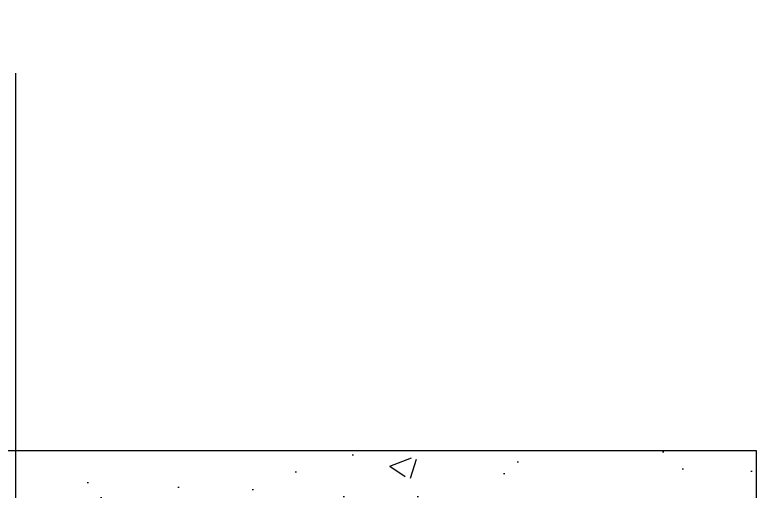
# Model space of a CAD drawing. Header units: millimetres. Extents: x 4533265 to 4958735, y 18976699 to 19555898.
# Drawn here: x 4571317 to 4573342, y 19354381 to 19355684 of the extents above; entities that cross this region are included whole.
import ezdxf

# ---------------------------------------------------------------- set-up
doc = ezdxf.new("R2010")
doc.units = ezdxf.units.MM
doc.header["$LTSCALE"] = 1000
doc.header["$MEASUREMENT"] = 0
doc.linetypes.add('CENTER2', pattern=[28.575, 19.05, -3.175, 3.175, -3.175])
doc.layers.get('Defpoints').update_dxf_attribs({"color": 1})

# ---------------------------------------------------------------- blocks, each defined once
blk = doc.blocks.new('Z333')
at = {"linetype": 'ByBlock'}
h = blk.add_hatch(dxfattribs=at)
h.set_pattern_fill('AR-CONC', color=256, scale=50, style=0)
h.set_pattern_definition([(50, (-589348, 857180.6), (358.6301, -31.37607), [37.5, -412.5]), (355, (-589348, 857180.6), (-69.37567, 376.09607), [30, -330]), (100.4514, (-589318.13, 857178), (289.2547, 344.71977), [31.8701, -350.57106]), (46.1842, (-589348, 857280.6), (533.62052, -82.7595), [56.25, -618.75]), (96.6356, (-589303.54, 857273.7), (467.33135, 487.05894), [47.80514, -525.8565]), (351.1842, (-589348, 857280.6), (467.331, 487.0593), [45, -495]), (21, (-589298, 857255.6), (298.45353, -201.30945), [37.5, -412.5]), (326, (-589298, 857255.6), (121.65767, 362.57502), [30, -330]), (71.4514, (-589273.14, 857238.83), (420.1113, 161.26525), [31.8701, -350.57106]), (37.5, (-589348.01, 857180.6), (6.079928, 166.446927), [0, -326, 0, -335, 0, -331.25]), (7.5, (-589348.01, 857180.6), (131.53477, 197.205856), [0, -191, 0, -318.5, 0, -126.25]), (327.5, (-589459.51, 857180.6), (266.91122, -11.277436), [0, -125, 0, -390, 0, -517.5]), (317.5, (-589509.51, 857180.6), (291.59308, 50.05249), [0, -162.5, 0, -259, 0, -367.5])])
h.paths.add_polyline_path([(-237800.7, 652555.5), (-236603.4, 652555.5), (-236603.4, 653758.5), (-237800.7, 653758.5)])
at = {"color": 1, "linetype": 'CENTER2', "ltscale": 0.1}
blk.add_line((-237800.7, 654368.9), (-237800.7, 648493.2), dxfattribs=at)
at = {"color": 2}
for p, q in [((-241726.8, 653758.5), (-236603.4, 653758.5)), ((-236603.4, 653758.5), (-236603.4, 649600.8))]:
    blk.add_line(p, q, dxfattribs=at)
at = {"layer": 'Defpoints', "color": 0, "linetype": 'ByBlock'}
blk.add_point((-237522.8, 654463.1), dxfattribs=at)

msp = doc.modelspace()

# ---------------------------------------------------------------- block references
at = {"xscale": 1.689999997615814, "yscale": 1.690000001341105, "zscale": 1.69}
msp.add_blockref('Z333', (4973202, 18249640.9), dxfattribs=at)

doc.saveas('drawing.dxf')
